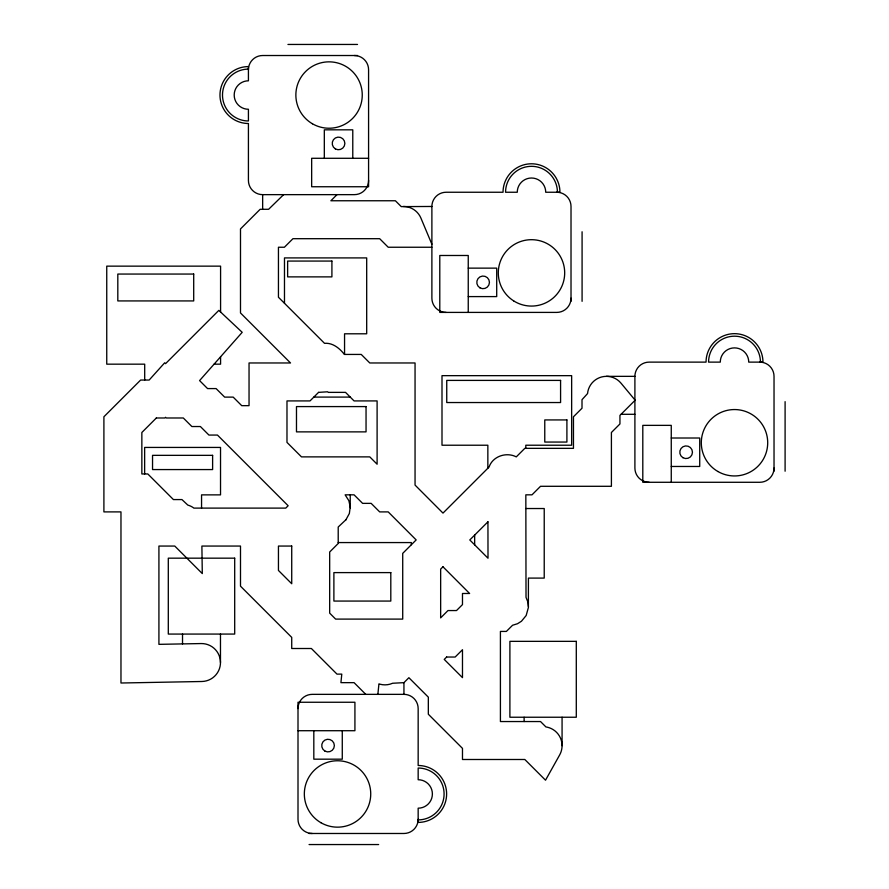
<?xml version="1.0" encoding="UTF-8"?>
<svg xmlns="http://www.w3.org/2000/svg" width="889" height="889" viewBox="0 0 889 889"><rect width="100%" height="100%" fill="white"/><g stroke="black" fill="none" stroke-linecap="round" stroke-linejoin="round"><path stroke-width="1.33" d="M350.233 507.897L350.244 494.829M377.869 694.353L378.936 683.863L379.87 684.174A18.969 18.969 0 0 0 392.616 683.252L403.939 682.652L408.884 677.707L428.331 697.154L428.331 714.223L462.48 748.382L462.48 759.495L524.821 759.495L545.524 780.198L559.648 754.961A18.969 18.969 0 0 0 562.059 746.071L562.004 744.204A18.969 18.969 0 0 0 547.157 727.158L545.946 726.958L540.534 721.546L500.418 721.546L500.418 631.423L506.386 631.423L512.564 625.256L517.542 623.711L521.465 621.233L526.166 615.51L528.388 607.498L528.422 578.094L544.224 578.094L544.224 508.53L525.866 508.53M346.099 519.576L338.209 527.021L338.209 543.479L329.675 552.013L329.675 613.132L335.631 619.1L402.717 619.1L402.717 553.369L416.163 539.923L388.204 511.897L379.681 511.897L371.146 503.363L362.601 503.363L354.066 494.829L345.121 494.829L348.888 500.729L350.222 506.952L349.355 513.509L345.854 519.898M336.998 194.647L330.886 200.758L395.394 200.758L401.25 206.615L431.887 206.47A14.224 14.224 0 0 1 446.111 192.246L503.03 192.246A28.459 28.459 0 0 1 531.489 163.787A28.459 28.459 0 0 1 559.948 192.246L545.724 192.246A14.224 14.224 0 0 0 531.489 178.011A14.224 14.224 0 0 0 517.265 192.246L505.563 192.246A25.925 25.925 0 0 1 531.489 166.321A25.925 25.925 0 0 1 557.425 192.246M634.902 400.461L619.944 415.407L619.944 423.953L611.41 432.487L611.41 486.294L540.534 486.294L532 494.829L525.832 494.829L526.021 597.352L527.855 601.964L528.41 606.565M283.624 194.647L268.611 209.293L260.155 209.293L240.497 228.94L240.497 312.961L290.514 362.968L249.042 362.968L249.042 405.662L241.719 405.662L233.185 397.116L224.65 397.116L216.105 388.582L207.57 388.582L199.581 380.592L242.197 332.319L218.838 310.372L165.565 363.645L164.698 362.79L149.163 380.048L140.629 380.048L103.902 416.774L103.902 511.897L120.971 511.897L120.971 683.008L201.859 681.496A18.969 18.969 0 0 0 220.416 664.027L220.472 662.161A18.969 18.969 0 0 0 201.147 643.558L158.92 644.347L158.92 546.057L174.777 546.057L202.292 573.572L201.892 546.057L240.497 546.057L240.497 586.162L291.725 637.391L291.725 648.503L311.383 648.503L336.987 674.118L341.787 674.118L340.92 682.652L354.066 682.652L365.768 694.353M287.947 44.45L357.511 44.45M357.511 55.518L262.655 55.518A14.224 14.224 0 0 0 248.42 69.742M368.579 158.286L311.661 158.286L311.661 186.746L368.579 186.746L368.579 69.742A14.224 14.224 0 0 0 354.355 55.518M248.42 69.109A25.925 25.925 0 0 0 222.494 95.045A25.925 25.925 0 0 0 248.42 120.971L248.42 109.269A14.224 14.224 0 0 1 234.196 95.045A14.224 14.224 0 0 1 248.42 80.81L248.42 66.586A28.459 28.459 0 0 0 219.972 95.045A28.459 28.459 0 0 0 248.42 123.504L248.42 180.423A14.224 14.224 0 0 0 262.655 194.647L354.355 194.647A14.224 14.224 0 0 0 368.579 180.423M431.887 247.242L388.215 247.242L379.681 238.697L292.948 238.697L284.402 247.242L278.446 247.242L278.446 297.248L324.529 343.332C332.719 342.587 339.676 348.344 344.387 354.433L361.245 354.433L369.78 362.968L415.052 362.968L415.052 485.083L442.989 513.097L489.083 467.003C492.75 456.157 506.497 451.745 516.276 456.879L524.821 448.345L573.461 448.345L573.461 416.774L582.006 408.229L582.006 399.694L587.551 393.571A18.969 18.969 0 0 1 606.331 376.347L608.187 376.425A18.969 18.969 0 0 1 621.033 383.203L634.902 399.883M468.247 268.134L496.707 268.134L496.707 296.593L468.247 296.593M214.082 364.168L220.583 364.168L220.583 356.811M606.442 376.347L634.902 376.347A14.224 14.224 0 0 1 649.126 362.123L706.044 362.123A28.459 28.459 0 0 1 734.503 333.664A28.459 28.459 0 0 1 762.962 362.123L748.738 362.123A14.224 14.224 0 0 0 734.503 347.888A14.224 14.224 0 0 0 720.279 362.123L708.577 362.123A25.925 25.925 0 0 1 734.503 336.186A25.925 25.925 0 0 1 760.439 362.123M313.839 397.094L350.255 397.094M621.067 414.296L634.902 414.296M671.262 438.01L699.721 438.01L699.721 466.469L671.262 466.469M338.209 542.568L411.351 542.568L411.351 544.735M418.163 819.891A25.925 25.925 0 0 0 444.089 793.955A25.925 25.925 0 0 0 418.163 768.029L418.163 779.731A14.224 14.224 0 0 1 432.387 793.955A14.224 14.224 0 0 1 418.163 808.19L418.163 822.414A28.459 28.459 0 0 0 446.622 793.955A28.459 28.459 0 0 0 418.163 765.496L418.163 708.577A14.224 14.224 0 0 0 403.939 694.353L312.239 694.353A14.224 14.224 0 0 0 298.004 708.577M298.004 730.714L354.922 730.714L354.922 702.254L298.004 702.254L298.004 819.258A14.224 14.224 0 0 0 312.239 833.482M309.072 833.482L403.939 833.482A14.224 14.224 0 0 0 418.163 819.258M309.072 844.55L378.636 844.55M403.339 206.47L405.206 206.559A18.969 18.969 0 0 1 420.919 218.105L431.887 244.242M785.098 401.65L785.098 471.214M774.03 471.214L774.03 376.347A14.224 14.224 0 0 0 759.806 362.123M671.262 482.283L671.262 425.364L642.803 425.364L642.803 482.283L759.806 482.283A14.224 14.224 0 0 0 774.03 468.047M634.902 376.347L634.902 468.047A14.224 14.224 0 0 0 649.126 482.283M582.084 231.773L582.084 301.338M571.016 301.338L571.016 206.47A14.224 14.224 0 0 0 556.792 192.246M562.07 717.234L562.07 745.693M525.799 448.345L525.799 445.222L571.649 445.222L571.649 375.658L442 375.658L442 445.222L487.85 445.222L487.85 468.236M524.121 717.234L524.121 721.546M474.659 535.089L474.659 544.835M468.247 312.406L468.247 255.487L439.788 255.487L439.788 312.406L556.792 312.406A14.224 14.224 0 0 0 571.016 298.171M431.887 206.47L431.887 298.171A14.224 14.224 0 0 0 446.111 312.406M403.939 682.652L403.939 694.353M352.777 158.286L352.777 129.827L324.318 129.827L324.318 158.286M344.554 354.433L344.554 333.797L366.69 333.797L366.69 257.91L284.48 257.91L284.48 303.282M342.276 730.714L342.276 759.173L313.817 759.173L313.817 730.714M262.655 194.647L262.655 209.293M220.583 312.006L220.583 266.144L106.747 266.144L106.747 364.168L144.696 364.168L144.696 380.048M220.472 634.068L220.472 662.527M201.559 508.108L201.559 494.873L220.528 494.873L220.528 447.434L144.64 447.434L144.64 473.959M182.523 634.068L182.523 643.903M156.342 417.986L141.851 432.487L141.851 473.959L147.807 473.959L173.422 499.574L181.956 499.574L187.823 505.096A18.969 18.969 0 0 1 192.891 507.397L193.869 508.108L285.769 508.108L288.136 505.741L217.461 435.065L208.926 435.065L200.392 426.531L191.857 426.531L183.312 417.986L166.243 417.986L165.565 417.308L164.887 417.986L156.342 417.986M318.562 392.371L310.017 400.917L286.98 400.917L286.98 442.389L301.482 456.879L369.78 456.879L377.103 464.202L377.103 400.917L354.066 400.917L345.532 392.371L328.241 392.371L327.674 391.793L318.562 392.371M442.966 566.782L440.655 569.093L440.655 617.877L447.978 610.554L456.513 610.554L462.48 604.598L462.48 593.485L469.603 593.485L442.966 566.782M487.939 521.81L469.792 539.956L488.005 558.203L487.939 521.81M446.622 657.038L444.244 659.416L462.48 677.64L462.48 649.726L455.157 657.038L446.622 657.038M331.908 261.066L287.636 261.066L287.636 276.879L331.908 276.879L331.908 261.066M193.702 274.056L117.815 274.056L117.815 300.927L193.702 300.927L193.702 274.056M560.581 380.403L446.745 380.403L446.745 402.539L560.581 402.539L560.581 380.403M366.046 406.584L296.482 406.584L296.482 431.876L366.046 431.876L366.046 406.584M566.904 419.93L544.768 419.93L544.768 442.055L566.904 442.055L566.904 419.93M212.615 455.346L152.541 455.346L152.541 469.57L212.615 469.57L212.615 455.346M291.725 546.057L278.446 546.057L278.446 570.449L291.725 583.729L291.725 546.057M234.696 558.17L168.299 558.17L168.299 634.068L234.696 634.068L234.696 558.17M390.804 572.605L333.886 572.605L333.886 601.064L390.804 601.064L390.804 572.605M576.294 641.347L509.897 641.347L509.897 717.234L576.294 717.234L576.294 641.347M324.885 751.049A6.323 6.323 0 0 0 334.364 745.582A6.323 6.323 0 0 0 324.885 740.104A6.323 6.323 0 0 0 324.885 751.049M320.929 822.714A33.204 33.204 0 0 0 370.735 793.955A33.204 33.204 0 0 0 320.929 765.207A33.204 33.204 0 0 0 320.929 822.714M682.963 457.713A6.323 6.323 0 0 0 692.453 452.234A6.323 6.323 0 0 0 682.963 446.756A6.323 6.323 0 0 0 682.963 457.713M717.901 471.503A33.204 33.204 0 0 0 767.707 442.755A33.204 33.204 0 0 0 717.901 413.996A33.204 33.204 0 0 0 717.901 471.503M479.949 287.836A6.323 6.323 0 0 0 489.439 282.369A6.323 6.323 0 0 0 479.949 276.89A6.323 6.323 0 0 0 479.949 287.836M513.653 300.882A33.204 33.204 0 0 0 564.659 274.323A33.204 33.204 0 0 0 516.165 243.43A33.204 33.204 0 0 0 513.653 300.882M335.386 148.896A6.323 6.323 0 0 0 344.865 143.418A6.323 6.323 0 0 0 335.386 137.951A6.323 6.323 0 0 0 335.386 148.896M312.461 123.793A33.204 33.204 0 0 0 362.256 95.045A33.204 33.204 0 0 0 312.461 66.286A33.204 33.204 0 0 0 312.461 123.793"/></g></svg>
